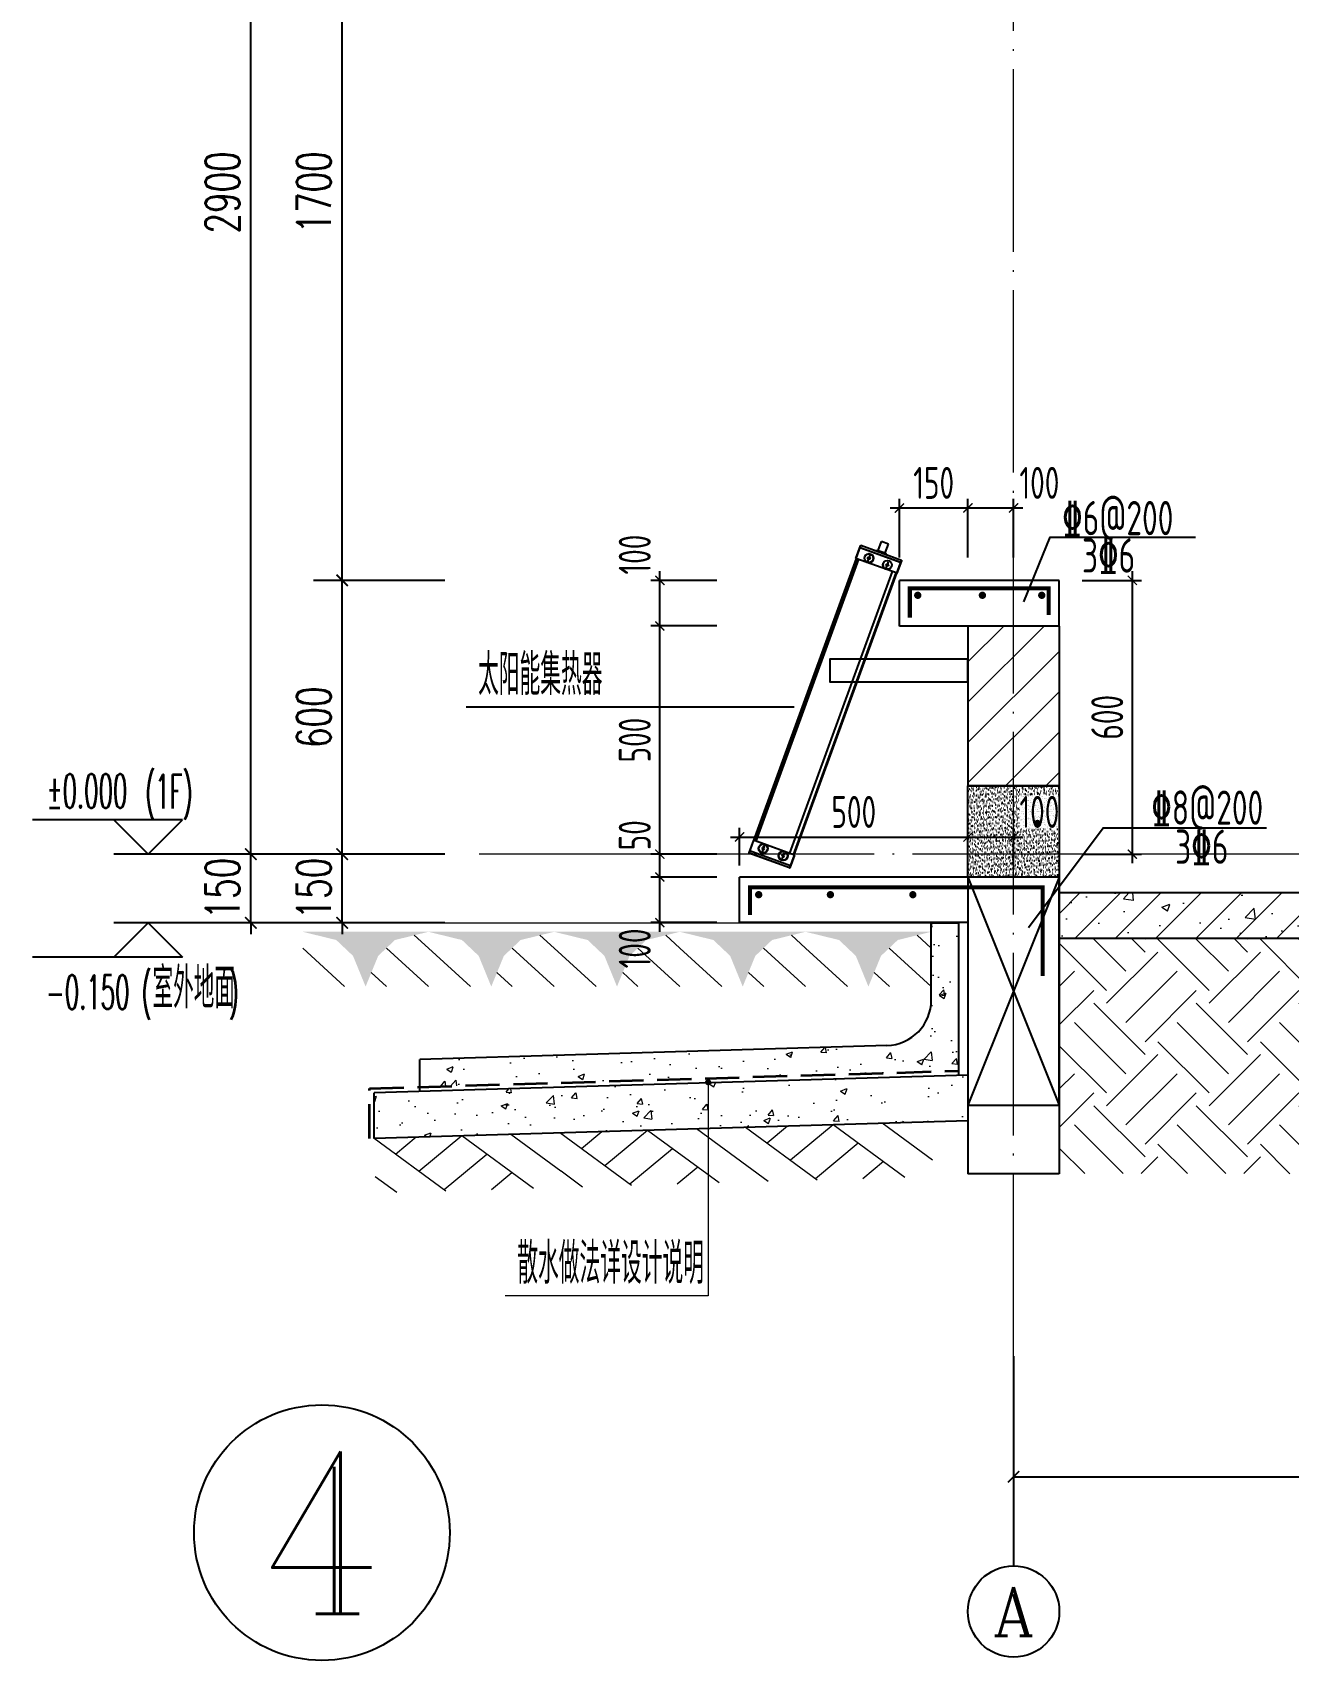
# Model space of a CAD drawing. Extents: x -461650 to 361314, y 245336 to 769729.
# Drawn here: x 240350 to 243100, y 658356 to 661923 of the extents above; entities that cross this region are included whole.
import ezdxf
from ezdxf.enums import TextEntityAlignment as Align

# ---------------------------------------------------------------- set-up
doc = ezdxf.new("R2010")
doc.units = 0
doc.header["$LTSCALE"] = 1000
doc.linetypes.add('DASH', pattern=[0.35, 0.25, -0.1])
doc.linetypes.add('DOTE', pattern=[2.42, 2, -0.2, 0.02, -0.2])
doc.layers.get('0').update_dxf_attribs({"linetype": 'CONTINUOUS'})
doc.layers.get('DEFPOINTS').update_dxf_attribs({"linetype": 'CONTINUOUS'})
for name, color, linetype in [('A-AXIS_TEXT', 7, 'CONTINUOUS'), ('AXIS', 3, 'CONTINUOUS'), ('COLUMN', 4, 'CONTINUOUS'), ('DIM', 2, 'CONTINUOUS'), ('DIM_ELEV', 3, 'CONTINUOUS'), ('DIM_IDEN', 67, 'CONTINUOUS'), ('PUB_DIM', 3, 'CONTINUOUS'), ('PUB_TEXT', 2, 'CONTINUOUS'), ('REIN', 6, 'CONTINUOUS'), ('S-大样-砼线', 7, 'CONTINUOUS'), ('S-引出线', 40, 'CONTINUOUS'), ('TEXT', 2, 'CONTINUOUS'), ('WALL', 5, 'CONTINUOUS'), ('实线层', 7, 'CONTINUOUS'), ('立面-看线', 251, 'CONTINUOUS')]:
    doc.layers.add(name, color=color, linetype=linetype)
for name, color, linetype, lineweight in [('AXIS_TEXT', 7, 'CONTINUOUS', 20), ('DOTE', 19, 'DOTE', 9), ('PUB_HATCH', 8, 'CONTINUOUS', 9), ('填充', 251, 'CONTINUOUS', 5), ('平面-排水沟', 86, 'CONTINUOUS', 15), ('立面-中轮廓线', 30, 'CONTINUOUS', 35), ('粉刷', 251, 'CONTINUOUS', 9)]:
    doc.layers.add(name, color=color, linetype=linetype, lineweight=lineweight)
doc.styles.add('_TCH_AXIS', font='COMPLEX', dxfattribs={"bigfont": 'GBCBIG'})
doc.styles.add('_TCH_DIM', font='SIMPLEX.shx', dxfattribs={"width": 0.7, "bigfont": 'GBCBIG.shx'})
doc.styles.add('_TCH_DIM_T3', font='SIMPLEX', dxfattribs={"width": 0.705882, "bigfont": 'GBCBIG'})
doc.styles.add('COMPLEX', font='COMPLEX')
doc.styles.add('DIM_FONT_T3', font='SIMPLEX', dxfattribs={"width": 0.705882, "bigfont": 'GBCBIG'})
doc.styles.add('TSSD_DIMENSION', font='Tssdeng.shx', dxfattribs={"width": 0.7, "bigfont": 'tssdchn.shx'})
doc.styles.add('TSSD_REIN', font='tssdeng.shx', dxfattribs={"width": 0.7, "height": 300, "bigfont": 'tssdchn.shx'})
doc.styles.add('w', font='tssdeng.shx', dxfattribs={"width": 0.8, "bigfont": 'tssdchn.shx'})
doc.dimstyles.new('_TCH_ARCH&&25', dxfattribs={"dimtxt": 74.375, "dimasz": 25, "dimexe": 62.5, "dimexo": 75, "dimgap": 25, "dimtad": 1, "dimdec": 0, "dimzin": 0, "dimdsep": 46, "dimtxsty": '_TCH_DIM_T3', "dimblk": 'ARCHTICK', "dimcen": 0.09, "dimclrt": 7, "dimazin": 0, "dimtfac": 1, "dimtdec": 0, "dimtix": 1, "dimtmove": 2, "dimatfit": 3, "dimldrblk": 'ARCHTICK', "dimfxl": 0, "dimtolj": 1, "dimtzin": 0, "dimarcsym": 0})
doc.dimstyles.new('TSSD_20_20', dxfattribs={"dimtxt": 60, "dimasz": 20, "dimexe": 20, "dimexo": 50, "dimgap": 20, "dimtad": 1, "dimdec": 0, "dimzin": 0, "dimdsep": 46, "dimtxsty": 'TSSD_DIMENSION', "dimblk": 'ARCHTICK', "dimblk1": 'ARCHTICK', "dimblk2": 'ARCHTICK', "dimcen": 0, "dimdle": 20, "dimclrt": 7, "dimadec": 0, "dimazin": 0, "dimtfac": 1, "dimtdec": 0, "dimtix": 1, "dimtmove": 2, "dimatfit": 3, "dimfxl": 0, "dimtolj": 1, "dimtzin": 0, "dimarcsym": 0})
pattern_1 = [(50, (28072.99, 249033.25), (143.452037, -12.550427), [15, -165]), (355, (28072.99, 249033.25), (-27.750267, 150.438427), [12, -132]), (100.4514, (28084.94, 249032.2), (115.701876, 137.88791), [12.74804, -140.22842]), (46.1842, (28072.99, 249073.25), (213.44821, -33.1038), [22.5, -247.5]), (96.6356, (28090.77, 249070.5), (186.93254, 194.82357), [19.12206, -210.3426]), (351.1842, (28072.99, 249073.25), (186.93239, 194.82372), [18, -198]), (21, (28092.99, 249063.25), (119.38141, -80.52378), [15, -165]), (326, (28092.99, 249063.25), (48.663066, 145.03001), [12, -132]), (71.4514, (28102.93, 249056.54), (168.044526, 64.5061), [12.74804, -140.22842]), (37.5, (28072.986, 249033.25), (2.431971, 66.578771), [0, -130.4, 0, -134, 0, -132.5]), (7.5, (28072.986, 249033.25), (52.613907, 78.882342), [0, -76.4, 0, -127.4, 0, -50.5]), (327.5, (28028.386, 249033.25), (106.764487, -4.510974), [0, -50, 0, -156, 0, -207]), (317.5, (28008.39, 249033.25), (116.637234, 20.020996), [0, -65, 0, -103.6, 0, -147])]

# ---------------------------------------------------------------- blocks, each defined once
blk = doc.blocks.new('A$C01192DFB')
at = {"layer": '实线层', "color": 5}
for p, q in [((-196.4, 238.3), (-189.3, 257.6)), ((-174.3, 252.1), (-189.3, 257.6)), ((-181.3, 232.8), (-174.3, 252.1)), ((-468.5, -396.9), (-243.8, 220.5)), ((-243.5, 220.4), (-468.2, -397)), ((-467.7, -397.2), (-243, 220.2)), ((-240, 219.1), (-464.7, -398.3)), ((-239.5, 218.9), (-464.2, -398.5)), ((-245.2, 221), (-235.1, 248.7)), ((-155, 188.2), (-245.2, 221)), ((-244.8, 220.8), (-234.5, 249)), ((-146.5, 211.5), (-236.8, 244.3)), ((-146.9, 212), (-236.2, 244.4)), ((-235.1, 248.7), (-234.7, 248.5)), ((-145.3, 216.4), (-234.6, 248.9)), ((-145.2, 216.5), (-234.5, 249)), ((-219.7, 220.8), (-218.7, 223.5)), ((-217.8, 218.6), (-219.7, 220.8)), ((-219.4, 214.4), (-214.3, 228.2)), ((-218.7, 223.5), (-215.9, 224)), ((-215, 219.1), (-217.8, 218.6)), ((-215.9, 224), (-214, 221.8)), ((-214, 221.8), (-215, 219.1)), ((-196.4, 238.3), (-203, 237.5)), ((-176.7, 228), (-203, 237.5)), ((-196.4, 238.3), (-181.3, 232.8)), ((-181.3, 232.8), (-176.7, 228)), ((-155.5, 188.3), (-145.2, 216.5)), ((-155, 188.2), (-144.9, 215.9)), ((-144.9, 215.9), (-145.4, 216)), ((-166, 192.2), (-390.7, -425.2)), ((-165.7, 192), (-390.4, -425.3)), ((-381.9, -428.4), (-157.2, 189)), ((-156.8, 188.8), (-381.5, -428.6)), ((-381.1, -428.7), (-156.4, 188.7)), ((-179.3, 206.1), (-178.4, 208.8)), ((-177.5, 203.9), (-179.3, 206.1)), ((-179, 199.7), (-174, 213.5)), ((-178.4, 208.8), (-175.5, 209.3)), ((-174.6, 204.4), (-177.5, 203.9)), ((-175.5, 209.3), (-173.7, 207.1)), ((-173.7, 207.1), (-174.6, 204.4)), ((-469.9, -396.4), (-480, -424.1)), ((-480, -424.1), (-479.6, -424.3)), ((-469.5, -396.6), (-479.7, -424.8)), ((-390.4, -457.1), (-479.7, -424.6)), ((-390.5, -457.2), (-479.7, -424.8)), ((-388.2, -452.5), (-478.4, -419.7)), ((-388.8, -452.7), (-478.1, -420.2)), ((-379.7, -429.2), (-469.9, -396.4)), ((-379.7, -429.2), (-468, -397.1)), ((-450.2, -412.7), (-451.2, -415.4)), ((-451.2, -415.4), (-449.4, -417.6)), ((-445.9, -408), (-450.9, -421.8)), ((-447.4, -412.2), (-450.2, -412.7)), ((-449.4, -417.6), (-446.5, -417.1)), ((-445.5, -414.4), (-447.4, -412.2)), ((-446.5, -417.1), (-445.5, -414.4)), ((-402.2, -423.9), (-407.2, -437.7)), ((-406.6, -428.6), (-407.6, -431.3)), ((-407.6, -431.3), (-405.7, -433.5)), ((-403.7, -428.1), (-406.6, -428.6)), ((-405.7, -433.5), (-402.9, -433)), ((-401.9, -430.3), (-403.7, -428.1)), ((-402.9, -433), (-401.9, -430.3)), ((-380.2, -429.1), (-390.5, -457.2)), ((-389.8, -456.9), (-390.3, -456.8)), ((-379.7, -429.2), (-389.8, -456.9))]:
    blk.add_line(p, q, dxfattribs=at)
for points in [[(-236.8, 244.3), (-236.7, 244.4), (-236.5, 244.5), (-236.4, 244.5), (-236.2, 244.4)], [(-146.5, 211.5), (-146.5, 211.6), (-146.6, 211.7), (-146.7, 211.9), (-146.9, 212)], [(-478.4, -419.7), (-478.4, -419.8), (-478.4, -420), (-478.2, -420.1), (-478.1, -420.2)], [(-388.2, -452.5), (-388.3, -452.6), (-388.4, -452.7), (-388.6, -452.7), (-388.8, -452.7)]]:
    blk.add_lwpolyline(points, dxfattribs=at)
blk.add_lwpolyline([(0, 0), (-302.4, 0), (-302.4, -49.7), (0, -49.7)], close=True, dxfattribs=at)
for centre, radius in [((-216.8, 221.3), 10), ((-216.8, 221.3), 9.5), ((-176.5, 206.6), 10), ((-176.5, 206.6), 9.5), ((-448.4, -414.9), 10), ((-448.4, -414.9), 9.5), ((-404.7, -430.8), 10), ((-404.7, -430.8), 9.5)]:
    blk.add_circle(centre, radius, dxfattribs=at)
for centre, start, end in [((-234.7, 248.5), 70, 160), ((-145.4, 216), 340, 70), ((-479.6, -424.3), 160, 250), ((-390.3, -456.8), 250, 340)]:
    blk.add_arc(centre, 0.5, start, end, dxfattribs=at)
blk = doc.blocks.new('$LINEPAT$素土夯实')
at = {"color": 0}
for p, q in [((0, -210), (210, 0)), ((120, -300), (420, 0)), ((420, 0), (607.5, -187.5)), ((495, -300), (795, 0)), ((615, 0), (705, -90)), ((315, -105), (502.5, -292.5)), ((210, -210), (300, -300)), ((705, -300), (795, -210))]:
    blk.add_line(p, q, dxfattribs=at)
blk = doc.blocks.new('$LinePat$自然土壤')
at = {"color": 0}
for p, q in [((0, -90), (71, -19)), ((0, -300), (210.7, -89.3)), ((420, -300), (630, -90)), ((210, -300), (286.4, -223.6))]:
    blk.add_line(p, q, dxfattribs=at)
for points in [[(0, 0), (630, 0), (168, -45), (462, -45)], [(168, -45), (462, -45), (252, -132), (378, -132)], [(252, -132), (378, -132), (315, -300)]]:
    blk.add_solid(points, dxfattribs=at)
blk = doc.blocks.new('sanshui')
at = {"layer": '粉刷'}
h = blk.add_hatch(dxfattribs=at)
h.set_pattern_fill('混凝土', color=256, scale=20)
h.set_pattern_definition(pattern_1)
edge = h.paths.add_edge_path()
edge.add_line((346317.8, 427329.6), (346257.8, 427329.6))
edge.add_line((346257.8, 427329.6), (346257.8, 427160.3))
edge.add_arc((346157.8, 427160.3), 100, 271.7184, 360, ccw=False)
edge.add_line((346160.8, 427060.3), (345137.8, 427029.6))
edge.add_line((345137.8, 427029.6), (345137.8, 426969.6))
edge.add_line((345137.8, 426969.6), (346317.8, 427005))
edge.add_line((346317.8, 427005), (346317.8, 427329.6))
h = blk.add_hatch(dxfattribs=at)
h.set_pattern_fill('混凝土', color=256, scale=20)
h.set_pattern_definition(pattern_1)
h.paths.add_polyline_path([(346337.8, 426895.6), (346337.8, 426995.6), (345037.8, 426956.6), (345037.8, 426856.6)])
at = {"layer": 'COLUMN'}
for p, q in [((346257.8, 427329.6), (346317.8, 427329.6)), ((346257.8, 427160.3), (346257.8, 427329.6)), ((346317.8, 426995), (346317.8, 427329.6)), ((346160.8, 427060.3), (345137.8, 427029.6)), ((345137.8, 426959.6), (345137.8, 427029.6)), ((346338.1, 426995.6), (345037.8, 426956.6)), ((345037.8, 426856.6), (345037.8, 426956.6)), ((346338.1, 426895.6), (345037.8, 426856.6))]:
    blk.add_line(p, q, dxfattribs=at)
blk.add_arc((346157.8, 427160.3), 100, 271.7184, 0, dxfattribs=at)
at = {"layer": '立面-中轮廓线', "linetype": 'DASH', "ltscale": 0.3}
blk.add_lwpolyline([(345027.8, 426856.6), (345027.8, 426966.3), (346317.8, 427005)], dxfattribs=at)
at = {"layer": '粉刷'}
blk.add_line((344881.5, 427329.6), (346257.8, 427329.6), dxfattribs=at)
at = {"layer": '粉刷', "yscale": 0.4, "zscale": 0.4}
for name, p, xscale, rotation in [('$LinePat$自然土壤', (345156.8, 427309.6), -0.4369306507241237, 359.9999999999903), ('$LinePat$自然土壤', (345432, 427309.6), -0.4369306507241237, 359.9999999999903), ('$LinePat$自然土壤', (345707.3, 427309.6), -0.4369306507241237, 359.9999999999903), ('$LinePat$自然土壤', (345982.6, 427309.6), -0.4369306507241237, 359.9999999999903), ('$LinePat$自然土壤', (346257.8, 427309.6), -0.4369306507241237, 359.9999999999903), ('$LINEPAT$素土夯实', (346257.8, 426893.2), -0.5117605352322558, 1.718358001643932), ('$LINEPAT$素土夯实', (345444.5, 426868.8), -0.5117605352322558, 1.718358001643932), ('$LINEPAT$素土夯实', (345851.2, 426881), -0.5117605352322558, 1.718358001643932)]:
    blk.add_blockref(name, p, dxfattribs=dict(at, xscale=xscale, rotation=rotation))
blk = doc.blocks.new('_ArchTick')
at = {"color": 0, "linetype": 'ByBlock', "const_width": 0.15}
blk.add_lwpolyline([(-0.5, -0.5), (0.5, 0.5)], dxfattribs=at)
blk = doc.blocks.new('*D1134')
at = {"layer": 'DEFPOINTS', "color": 0}
for p in [(242598.5, 660723), (242758.5, 660723), (242598.5, 660123)]:
    blk.add_point(p, dxfattribs=at)
at = {"layer": 'DIM', "color": 0, "lineweight": -2}
for p, q in [((242758.5, 660103), (242758.5, 660743)), ((242648.5, 660723), (242778.5, 660723)), ((242648.5, 660123), (242778.5, 660123))]:
    blk.add_line(p, q, dxfattribs=at)
at = {"layer": 'DIM', "color": 0, "lineweight": -2, "xscale": 20, "yscale": 20, "zscale": 20}
for p, rotation in [((242758.5, 660723), 90), ((242758.5, 660123), 270)]:
    blk.add_blockref('_ArchTick', p, dxfattribs=dict(at, rotation=rotation))
at = {"layer": 'DIM', "color": 7, "insert": (242703.5, 660423), "char_height": 70, "attachment_point": 5, "rotation": 90, "style": 'TSSD_DIMENSION'}
blk.add_mtext('\\A1;600', dxfattribs=at)
blk = doc.blocks.new('*D1135')
at = {"layer": 'DEFPOINTS', "color": 0}
for p in [(242398.6, 660160.6), (241898.5, 660048), (242398.6, 660048)]:
    blk.add_point(p, dxfattribs=at)
at = {"layer": 'DIM', "color": 0, "lineweight": -2}
for p, q in [((241898.5, 660098), (241898.5, 660180.6)), ((242398.6, 660098), (242398.6, 660180.6)), ((241878.5, 660160.6), (242418.6, 660160.6))]:
    blk.add_line(p, q, dxfattribs=at)
at = {"layer": 'DIM', "color": 0, "lineweight": -2, "xscale": 20, "yscale": 20, "zscale": 20, "rotation": 180}
blk.add_blockref('_ArchTick', (241898.5, 660160.6), dxfattribs=at)
at = {"layer": 'DIM', "color": 0, "lineweight": -2, "xscale": 20, "yscale": 20, "zscale": 20}
blk.add_blockref('_ArchTick', (242398.6, 660160.6), dxfattribs=at)
at = {"layer": 'DIM', "color": 7, "insert": (242148.5, 660215.6), "char_height": 70, "attachment_point": 5, "style": 'TSSD_DIMENSION'}
blk.add_mtext('\\A1;500', dxfattribs=at)
blk = doc.blocks.new('*D1136')
at = {"layer": 'DEFPOINTS', "color": 0}
for p in [(242498.6, 660160.6), (242398.6, 660048), (242498.6, 660048)]:
    blk.add_point(p, dxfattribs=at)
at = {"layer": 'DIM', "color": 0, "lineweight": -2}
for p, q in [((242398.6, 660098), (242398.6, 660180.6)), ((242498.6, 660098), (242498.6, 660180.6)), ((242378.6, 660160.6), (242518.6, 660160.6))]:
    blk.add_line(p, q, dxfattribs=at)
at = {"layer": 'DIM', "color": 0, "lineweight": -2, "xscale": 20, "yscale": 20, "zscale": 20, "rotation": 180}
blk.add_blockref('_ArchTick', (242398.6, 660160.6), dxfattribs=at)
at = {"layer": 'DIM', "color": 0, "lineweight": -2, "xscale": 20, "yscale": 20, "zscale": 20}
blk.add_blockref('_ArchTick', (242498.6, 660160.6), dxfattribs=at)
at = {"layer": 'DIM', "color": 7, "insert": (242555, 660215.6), "char_height": 70, "attachment_point": 5, "style": 'TSSD_DIMENSION'}
blk.add_mtext('\\A1;100', dxfattribs=at)
blk = doc.blocks.new('*D1138')
at = {"layer": 'DEFPOINTS', "color": 0}
for p in [(242398.5, 660881.6), (242248.5, 660723), (242398.5, 660723)]:
    blk.add_point(p, dxfattribs=at)
at = {"layer": 'DIM', "color": 0, "lineweight": -2}
for p, q in [((242228.5, 660881.6), (242418.5, 660881.6)), ((242248.5, 660773), (242248.5, 660901.6)), ((242398.5, 660773), (242398.5, 660901.6))]:
    blk.add_line(p, q, dxfattribs=at)
at = {"layer": 'DIM', "color": 0, "lineweight": -2, "xscale": 20, "yscale": 20, "zscale": 20, "rotation": 180}
blk.add_blockref('_ArchTick', (242248.5, 660881.6), dxfattribs=at)
at = {"layer": 'DIM', "color": 0, "lineweight": -2, "xscale": 20, "yscale": 20, "zscale": 20}
blk.add_blockref('_ArchTick', (242398.5, 660881.6), dxfattribs=at)
at = {"layer": 'DIM', "color": 7, "insert": (242323.5, 660936.6), "char_height": 70, "attachment_point": 5, "style": 'TSSD_DIMENSION'}
blk.add_mtext('\\A1;150', dxfattribs=at)
blk = doc.blocks.new('*D1139')
at = {"layer": 'DEFPOINTS', "color": 0}
for p in [(242498.5, 660881.6), (242398.5, 660723), (242498.5, 660723)]:
    blk.add_point(p, dxfattribs=at)
at = {"layer": 'DIM', "color": 0, "lineweight": -2}
for p, q in [((242378.5, 660881.6), (242518.5, 660881.6)), ((242398.5, 660773), (242398.5, 660901.6)), ((242498.5, 660773), (242498.5, 660901.6))]:
    blk.add_line(p, q, dxfattribs=at)
at = {"layer": 'DIM', "color": 0, "lineweight": -2, "xscale": 20, "yscale": 20, "zscale": 20, "rotation": 180}
blk.add_blockref('_ArchTick', (242398.5, 660881.6), dxfattribs=at)
at = {"layer": 'DIM', "color": 0, "lineweight": -2, "xscale": 20, "yscale": 20, "zscale": 20}
blk.add_blockref('_ArchTick', (242498.5, 660881.6), dxfattribs=at)
at = {"layer": 'DIM', "color": 7, "insert": (242555, 660936.6), "char_height": 70, "attachment_point": 5, "style": 'TSSD_DIMENSION'}
blk.add_mtext('\\A1;100', dxfattribs=at)
blk = doc.blocks.new('*D1140')
at = {"layer": 'DEFPOINTS', "color": 0}
for p in [(241723.9, 660723), (241898.5, 660723), (241898.5, 660623)]:
    blk.add_point(p, dxfattribs=at)
at = {"layer": 'DIM', "color": 0, "lineweight": -2}
for p, q in [((241723.9, 660603), (241723.9, 660743)), ((241848.5, 660723), (241703.9, 660723)), ((241848.5, 660623), (241703.9, 660623))]:
    blk.add_line(p, q, dxfattribs=at)
at = {"layer": 'DIM', "color": 0, "lineweight": -2, "xscale": 20, "yscale": 20, "zscale": 20}
for p, rotation in [((241723.9, 660723), 90), ((241723.9, 660623), 270)]:
    blk.add_blockref('_ArchTick', p, dxfattribs=dict(at, rotation=rotation))
at = {"layer": 'DIM', "color": 7, "insert": (241668.9, 660779.4), "char_height": 70, "attachment_point": 5, "rotation": 90, "style": 'TSSD_DIMENSION'}
blk.add_mtext('\\A1;100', dxfattribs=at)
blk = doc.blocks.new('*D1141')
at = {"layer": 'DEFPOINTS', "color": 0}
for p in [(241723.9, 660623), (241898.5, 660623), (241898.5, 660123)]:
    blk.add_point(p, dxfattribs=at)
at = {"layer": 'DIM', "color": 0, "lineweight": -2}
for p, q in [((241723.9, 660103), (241723.9, 660643)), ((241848.5, 660623), (241703.9, 660623)), ((241848.5, 660123), (241703.9, 660123))]:
    blk.add_line(p, q, dxfattribs=at)
at = {"layer": 'DIM', "color": 0, "lineweight": -2, "xscale": 20, "yscale": 20, "zscale": 20}
for p, rotation in [((241723.9, 660623), 90), ((241723.9, 660123), 270)]:
    blk.add_blockref('_ArchTick', p, dxfattribs=dict(at, rotation=rotation))
at = {"layer": 'DIM', "color": 7, "insert": (241668.9, 660373), "char_height": 70, "attachment_point": 5, "rotation": 90, "style": 'TSSD_DIMENSION'}
blk.add_mtext('\\A1;500', dxfattribs=at)
blk = doc.blocks.new('*D1142')
at = {"layer": 'DEFPOINTS', "color": 0}
for p in [(241723.9, 660123), (241898.5, 660123), (241898.5, 660073)]:
    blk.add_point(p, dxfattribs=at)
at = {"layer": 'DIM', "color": 0, "lineweight": -2}
for p, q in [((241723.9, 660053), (241723.9, 660143)), ((241848.5, 660123), (241703.9, 660123)), ((241848.5, 660073), (241703.9, 660073))]:
    blk.add_line(p, q, dxfattribs=at)
at = {"layer": 'DIM', "color": 0, "lineweight": -2, "xscale": 20, "yscale": 20, "zscale": 20}
for p, rotation in [((241723.9, 660123), 90), ((241723.9, 660073), 270)]:
    blk.add_blockref('_ArchTick', p, dxfattribs=dict(at, rotation=rotation))
at = {"layer": 'DIM', "color": 7, "insert": (241668.9, 660164.4), "char_height": 70, "attachment_point": 5, "rotation": 90, "style": 'TSSD_DIMENSION'}
blk.add_mtext('\\A1;50', dxfattribs=at)
blk = doc.blocks.new('*D1143')
at = {"layer": 'DEFPOINTS', "color": 0}
for p in [(241723.9, 660073), (241898.5, 660073), (241898.5, 659973)]:
    blk.add_point(p, dxfattribs=at)
at = {"layer": 'DIM', "color": 0, "lineweight": -2}
for p, q in [((241723.9, 659953), (241723.9, 660093)), ((241848.5, 660073), (241703.9, 660073)), ((241848.5, 659973), (241703.9, 659973))]:
    blk.add_line(p, q, dxfattribs=at)
at = {"layer": 'DIM', "color": 0, "lineweight": -2, "xscale": 20, "yscale": 20, "zscale": 20}
for p, rotation in [((241723.9, 660073), 90), ((241723.9, 659973), 270)]:
    blk.add_blockref('_ArchTick', p, dxfattribs=dict(at, rotation=rotation))
at = {"layer": 'DIM', "color": 7, "insert": (241668.9, 659916.5), "char_height": 70, "attachment_point": 5, "rotation": 90, "style": 'TSSD_DIMENSION'}
blk.add_mtext('\\A1;100', dxfattribs=at)
blk = doc.blocks.new('*D1191')
at = {"layer": 'AXIS', "color": 0, "lineweight": -2}
for p, q in [((242498.5, 658948), (242498.5, 658696.4)), ((244298.5, 658948), (244298.5, 658696.4)), ((242498.5, 658758.9), (244298.5, 658758.9))]:
    blk.add_line(p, q, dxfattribs=at)
at = {"layer": 'DEFPOINTS', "color": 0}
for p in [(242498.5, 659023), (244298.5, 659023), (244298.5, 658758.9)]:
    blk.add_point(p, dxfattribs=at)
at = {"layer": 'AXIS', "color": 0, "lineweight": -2, "xscale": 25, "yscale": 25, "zscale": 25, "rotation": 180}
blk.add_blockref('_ArchTick', (242498.5, 658758.9), dxfattribs=at)
at = {"layer": 'AXIS', "color": 0, "lineweight": -2, "xscale": 25, "yscale": 25, "zscale": 25}
blk.add_blockref('_ArchTick', (244298.5, 658758.9), dxfattribs=at)
at = {"layer": 'AXIS', "color": 7, "insert": (243398.5, 658821.1), "char_height": 74.38, "attachment_point": 5, "style": '_TCH_DIM_T3'}
blk.add_mtext('\\A1;1800', dxfattribs=at)
blk = doc.blocks.new('*D1195')
at = {"layer": 'DEFPOINTS', "color": 0}
for p in [(241028.3, 660123), (241328.3, 660123), (241328.3, 659972.5)]:
    blk.add_point(p, dxfattribs=at)
at = {"layer": 'PUB_DIM', "color": 0, "lineweight": -2}
for p, q in [((241028.3, 660123), (241028.3, 660148)), ((241253.3, 660123), (240965.8, 660123)), ((241028.3, 659972.5), (241028.3, 660123)), ((241253.3, 659972.5), (240965.8, 659972.5)), ((241028.3, 659972.5), (241028.3, 659947.5))]:
    blk.add_line(p, q, dxfattribs=at)
at = {"layer": 'PUB_DIM', "color": 0, "lineweight": -2, "xscale": 25, "yscale": 25, "zscale": 25}
for p, rotation in [((241028.3, 660123), 270), ((241028.3, 659972.5), 90)]:
    blk.add_blockref('_ArchTick', p, dxfattribs=dict(at, rotation=rotation))
at = {"layer": 'PUB_DIM', "color": 7, "insert": (240966.2, 660047.7), "char_height": 74.38, "attachment_point": 5, "rotation": 90, "style": '_TCH_DIM_T3'}
blk.add_mtext('\\A1;150', dxfattribs=at)
blk = doc.blocks.new('*D1196')
at = {"layer": 'DEFPOINTS', "color": 0}
for p in [(241028.3, 660723), (241328.3, 660723), (241328.3, 660123)]:
    blk.add_point(p, dxfattribs=at)
at = {"layer": 'PUB_DIM', "color": 0, "lineweight": -2}
for p, q in [((241253.3, 660723), (240965.8, 660723)), ((241028.3, 660123), (241028.3, 660723)), ((241253.3, 660123), (240965.8, 660123))]:
    blk.add_line(p, q, dxfattribs=at)
at = {"layer": 'PUB_DIM', "color": 0, "lineweight": -2, "xscale": 25, "yscale": 25, "zscale": 25}
for p, rotation in [((241028.3, 660723), 90), ((241028.3, 660123), 270)]:
    blk.add_blockref('_ArchTick', p, dxfattribs=dict(at, rotation=rotation))
at = {"layer": 'PUB_DIM', "color": 7, "insert": (240966.2, 660423), "char_height": 74.38, "attachment_point": 5, "rotation": 90, "style": '_TCH_DIM_T3'}
blk.add_mtext('\\A1;600', dxfattribs=at)
blk = doc.blocks.new('*D1197')
at = {"layer": 'DEFPOINTS', "color": 0}
for p in [(241028.3, 662423), (241328.3, 662423), (241328.3, 660723)]:
    blk.add_point(p, dxfattribs=at)
at = {"layer": 'PUB_DIM', "color": 0, "lineweight": -2}
for p, q in [((241253.3, 662423), (240965.8, 662423)), ((241028.3, 660723), (241028.3, 662423)), ((241253.3, 660723), (240965.8, 660723))]:
    blk.add_line(p, q, dxfattribs=at)
at = {"layer": 'PUB_DIM', "color": 0, "lineweight": -2, "xscale": 25, "yscale": 25, "zscale": 25}
for p, rotation in [((241028.3, 662423), 90), ((241028.3, 660723), 270)]:
    blk.add_blockref('_ArchTick', p, dxfattribs=dict(at, rotation=rotation))
at = {"layer": 'PUB_DIM', "color": 7, "insert": (240966.2, 661573), "char_height": 74.38, "attachment_point": 5, "rotation": 90, "style": '_TCH_DIM_T3'}
blk.add_mtext('\\A1;1700', dxfattribs=at)
blk = doc.blocks.new('*D1215')
at = {"layer": 'DEFPOINTS', "color": 0}
for p in [(240828.3, 660123), (241328.3, 660123), (241328.3, 659972.5)]:
    blk.add_point(p, dxfattribs=at)
at = {"layer": 'PUB_DIM', "color": 0, "lineweight": -2}
for p, q in [((240828.3, 660123), (240828.3, 660148)), ((241253.3, 660123), (240765.8, 660123)), ((240828.3, 659972.5), (240828.3, 660123)), ((241253.3, 659972.5), (240765.8, 659972.5)), ((240828.3, 659972.5), (240828.3, 659947.5))]:
    blk.add_line(p, q, dxfattribs=at)
at = {"layer": 'PUB_DIM', "color": 0, "lineweight": -2, "xscale": 25, "yscale": 25, "zscale": 25}
for p, rotation in [((240828.3, 660123), 270), ((240828.3, 659972.5), 90)]:
    blk.add_blockref('_ArchTick', p, dxfattribs=dict(at, rotation=rotation))
at = {"layer": 'PUB_DIM', "color": 7, "insert": (240766.2, 660047.7), "char_height": 74.38, "attachment_point": 5, "rotation": 90, "style": '_TCH_DIM_T3'}
blk.add_mtext('\\A1;150', dxfattribs=at)
blk = doc.blocks.new('*D1216')
at = {"layer": 'DEFPOINTS', "color": 0}
for p in [(240828.3, 663023), (241328.3, 663023), (241328.3, 660123)]:
    blk.add_point(p, dxfattribs=at)
at = {"layer": 'PUB_DIM', "color": 0, "lineweight": -2}
for p, q in [((241253.3, 663023), (240765.8, 663023)), ((240828.3, 660123), (240828.3, 663023)), ((241253.3, 660123), (240765.8, 660123))]:
    blk.add_line(p, q, dxfattribs=at)
at = {"layer": 'PUB_DIM', "color": 0, "lineweight": -2, "xscale": 25, "yscale": 25, "zscale": 25}
for p, rotation in [((240828.3, 663023), 90), ((240828.3, 660123), 270)]:
    blk.add_blockref('_ArchTick', p, dxfattribs=dict(at, rotation=rotation))
at = {"layer": 'PUB_DIM', "color": 7, "insert": (240766.2, 661573), "char_height": 74.38, "attachment_point": 5, "rotation": 90, "style": '_TCH_DIM_T3'}
blk.add_mtext('\\A1;2900', dxfattribs=at)
blk = doc.blocks.new('_AXISO')
blk.add_circle((0, 0), 0.5)
at = {"layer": 'A-AXIS_TEXT', "style": 'COMPLEX', "width": 1.041667}
blk.add_attdef('A', text='', height=0.56, dxfattribs=at).set_placement((-0.25, -0.28), (0.25, -0.28), align=Align.FIT)
blk = doc.blocks.new('20210809.02270547')
at = {"layer": 'REIN', "const_width": 9}
for points in [[(87504.6, 67366.4), (87504.6, 67430.2), (87808.5, 67430.2), (87808.5, 67372.2)], [(87154.5, 66714.5), (87154.5, 66775.2), (87795.6, 66775.2), (87795.6, 66580.9)]]:
    blk.add_lwpolyline(points, dxfattribs=at)
at = {"layer": 'REIN', "const_width": 8}
for points in [[(87518.1, 67415.1, 1), (87526.1, 67415.1, 1)], [(87659.6, 67415.1, 1), (87667.6, 67415.1, 1)], [(87789.6, 67415.1, 1), (87797.6, 67415.1, 1)], [(87169.8, 66759.1, 1), (87177.8, 66759.1, 1)], [(87326.8, 66759.1, 1), (87334.8, 66759.1, 1)], [(87507.3, 66759.1, 1), (87515.3, 66759.1, 1)]]:
    blk.add_lwpolyline(points, format="xyb", close=True, dxfattribs=at)
at = {"layer": 'S-引出线'}
for points in [[(87754.1, 67400.8), (87812.1, 67542.4), (88130.6, 67542.4)], [(87764.3, 66687.5), (87928, 66905.4), (88285.7, 66905.4)]]:
    blk.add_lwpolyline(points, dxfattribs=at)
at = {"layer": 'TEXT', "width": 0.7}
for s, style, p in [('%%1326@200', 'w', (87838.3, 67546.8)), ('3%%1326', 'w', (87881.7, 67464.8)), ('%%1328@200', 'TSSD_REIN', (88033.4, 66912.4)), ('3%%1326', 'TSSD_REIN', (88085.7, 66826.7))]:
    blk.add_text(s, height=75, rotation=0, dxfattribs=dict(at, style=style)).set_placement(p)
blk = doc.blocks.new('20210809.03232467')
at = {"layer": 'S-大样-砼线'}
for p, q in [((87154.5, 67080.9), (87354.5, 66580.9)), ((87354.5, 67080.9), (87154.5, 66580.9))]:
    blk.add_line(p, q, dxfattribs=at)
blk.add_lwpolyline([(87354.5, 67080.9), (87154.5, 67080.9), (87154.5, 66580.9), (87354.5, 66580.9)], close=True, dxfattribs=at)

msp = doc.modelspace()

# ---------------------------------------------------------------- hatches: boundary and pattern name
at = {"layer": 'PUB_HATCH'}
h = msp.add_hatch(dxfattribs=at)
h.set_pattern_fill('普通砖', color=256, scale=25, style=0)
h.set_pattern_definition([(45, (-737876.647, 828610.89), (-44.1941915, 44.1941915), [])])
h.paths.add_polyline_path([(242598.53, 660622.98), (242398.53, 660622.98), (242398.53, 660272.98), (242598.53, 660272.98)])
h = msp.add_hatch(dxfattribs=at)
h.set_pattern_fill('钢筋混凝土', color=256, scale=25, style=0)
h.set_pattern_definition([(45, (-737876.647, 828566.014), (-44.194174, 44.194174), []), (50, (-737876.65, 828566.01), (179.315046, -15.688034), [18.75, -206.25]), (355, (-737876.65, 828566.01), (-34.687833, 188.048033), [15, -165]), (100.4514, (-737861.7, 828564.7), (144.627345, 172.359886), [15.935047, -175.285528]), (46.1842, (-737876.65, 828616.01), (266.81026, -41.379754), [28.125, -309.375]), (96.6356, (-737854.4, 828612.57), (233.665676, 243.52947), [23.90257, -262.92825]), (351.1842, (-737876.65, 828616.01), (233.66549, 243.52965), [22.5, -247.5]), (21, (-737851.65, 828603.51), (149.226763, -100.654723), [18.75, -206.25]), (326, (-737851.65, 828603.51), (60.828833, 181.28751), [15, -165]), (71.4514, (-737839.21, 828595.13), (210.055657, 80.632624), [15.935047, -175.285528]), (37.5, (-737876.647, 828566.014), (3.039964, 83.2234635), [0, -163, 0, -167.5, 0, -165.625]), (7.5, (-737876.65, 828566.01), (65.767384, 98.602928), [0, -95.5, 0, -159.25, 0, -63.125]), (327.5, (-737932.397, 828566.014), (133.455609, -5.638718), [0, -62.5, 0, -195, 0, -258.75]), (317.5, (-737957.4, 828566.01), (145.796542, 25.026246), [0, -81.25, 0, -129.5, 0, -183.75])])
h.paths.add_polyline_path([(244265.2, 660004.65), (244198.53, 660037.98), (242598.53, 660037.98), (242598.53, 659937.98), (244198.53, 659937.98)])
at = {"layer": '填充'}
h = msp.add_hatch(dxfattribs=at)
h.set_pattern_fill('EARTH', color=250, scale=50, angle=45, style=0)
h.set_pattern_definition([(45, (-622910.54, 786109.06), (0, 224.506403), [158.75, -158.75]), (45, (-622952.64, 786151.16), (0, 224.506403), [158.75, -158.75]), (45, (-622994.73, 786193.25), (0, 224.506403), [158.75, -158.75]), (135, (-622994.73, 786221.32), (-224.506403, 0), [158.75, -158.75]), (135, (-622952.64, 786263.41), (-224.506403, 0), [158.75, -158.75]), (135, (-622910.54, 786305.5), (-224.506403, 0), [158.75, -158.75])])
h.paths.add_polyline_path([(242598.53, 659423), (244198.53, 659422.96), (244198.53, 659937.97), (242598.53, 659937.99)])
at = {"layer": '立面-看线'}
h = msp.add_hatch(dxfattribs=at)
h.set_pattern_fill('碎沙', color=256, scale=4)
h.set_pattern_definition([(37.5, (-558654.705, 274711.03), (-0.32000626, 9.78826475), [0, -7.7216, 0, -8.636, 0, -8.255]), (7.5, (-558654.705, 274711.03), (8.99046566, 14.33650201), [0, -4.1656, 0, -6.9596, 0, -2.667]), (327.5, (-558660.9535, 274711.03), (15.819847405, 0.02874369), [0, -2.54, 0, -9.144, 0, -11.938]), (317.5, (-558660.954, 274711.03), (15.27112905, 4.45858647), [0, -1.27, 0, -5.9944, 0, -6.858])])
h.paths.add_polyline_path([(242398.53, 660072.98), (242598.53, 660072.98), (242598.53, 660272.98), (242398.53, 660272.98)])

# ---------------------------------------------------------------- linework, layer by layer
at = {"layer": 'AXIS'}
msp.add_line((242498.5, 659022.98), (242498.5, 658563.59), dxfattribs=at)
at = {"layer": 'AXIS', "color": 6}
msp.add_circle((240983.92, 658636.4), 280, dxfattribs=at)
at = {"layer": 'DIM_ELEV'}
for p, q in [((240678.34, 660197.98), (240350.34, 660197.98)), ((240603.34, 660122.98), (240528.34, 660197.98)), ((240603.34, 660122.98), (240678.34, 660197.98)), ((241028.34, 660122.98), (240528.34, 660122.98)), ((240603.34, 659972.51), (240528.34, 659897.51)), ((241028.34, 659972.51), (240528.34, 659972.51)), ((240603.34, 659972.51), (240678.34, 659897.51)), ((240678.34, 659897.51), (240350.34, 659897.51))]:
    msp.add_line(p, q, dxfattribs=at)
at = {"layer": 'DIM_IDEN'}
for p, q in [((241837.06, 660445.47), (241299.62, 660445.47)), ((242018.14, 660445.47), (241837.06, 660445.47))]:
    msp.add_line(p, q, dxfattribs=at)
at = {"layer": 'DIM_IDEN', "const_width": 8.33}
msp.add_lwpolyline([(242546.81, 660190, 1), (242555.14, 660190, 1)], format="xyb", close=True, dxfattribs=at)
at = {"layer": 'DOTE', "color": 1, "linetype": 'DOTE', "ltscale": 0.2}
for p, q in [((242498.53, 659022.98), (242498.53, 678622.98)), ((245097.06, 660122.98), (241328.34, 660122.98))]:
    msp.add_line(p, q, dxfattribs=at)
at = {"layer": 'WALL'}
for p, q in [((242598.53, 660722.98), (242248.53, 660722.98)), ((242248.53, 660622.98), (242248.53, 660722.98)), ((242598.53, 660622.98), (242598.53, 660722.98)), ((242598.53, 660622.98), (242248.53, 660622.98)), ((242398.53, 660622.98), (242398.53, 660272.98)), ((242598.53, 660622.98), (242598.53, 660272.98)), ((242598.53, 660272.98), (242398.53, 660272.98)), ((242598.53, 660072.98), (241898.53, 660072.98)), ((241898.53, 659972.98), (241898.53, 660072.98)), ((242598.53, 660072.98), (242598.53, 659422.98)), ((244198.53, 660037.98), (242598.53, 660037.98)), ((242598.53, 659937.98), (242598.53, 660037.98)), ((242398.53, 659972.98), (241898.53, 659972.98)), ((242398.53, 659972.98), (242398.53, 659422.98)), ((244198.53, 659937.98), (242598.53, 659937.98)), ((242598.53, 659422.98), (242398.53, 659422.98))]:
    msp.add_line(p, q, dxfattribs=at)
msp.add_lwpolyline([(242398.53, 660272.98), (242598.53, 660272.98), (242598.53, 660072.98), (242398.53, 660072.98)], close=True, dxfattribs=at)
at = {"layer": '平面-排水沟'}
for p, q in [((241829.52, 659623.39), (241829.52, 659155.55)), ((241829.52, 659155.55), (241385.39, 659155.55))]:
    msp.add_line(p, q, dxfattribs=at)
at = {"layer": '平面-排水沟', "const_width": 6.67}
msp.add_lwpolyline([(241829.52, 659626.72, 1), (241829.52, 659620.06, 1)], format="xyb", close=True, dxfattribs=at)

# ---------------------------------------------------------------- block references
for name, p in [('A$C01192DFB', (242398.53, 660550.23)), ('sanshui', (-103939.59, 232643.35))]:
    msp.add_blockref(name, p)
at = {"layer": 'AXIS'}
ref = msp.add_blockref('_AXISO', (242498.5, 658463.59), dxfattribs=dict(at, xscale=200, yscale=200, zscale=200))
ref.add_attrib('A', 'A', dxfattribs={"layer": 'AXIS_TEXT', "height": 106.3, "style": '_TCH_AXIS'}).set_placement((242452.95, 658410.44), (242544.06, 658410.44), align=Align.FIT)
at = {"layer": 'REIN'}
msp.add_blockref('20210809.02270547', (154766.56, 593275.18), dxfattribs=at)
at = {"layer": '立面-看线'}
msp.add_blockref('20210809.03232467', (155244.02, 592992.04), dxfattribs=at)

# ---------------------------------------------------------------- texts
at = {"layer": 'AXIS_TEXT', "color": 6, "style": '_TCH_AXIS'}
msp.add_text('4', height=356.35, dxfattribs=at).set_placement((240848.17, 658458.23), (241119.68, 658458.23), align=Align.FIT)
at = {"layer": 'PUB_TEXT'}
for s, height, style, width, p in [('太阳能集热器', 89.362, 'DIM_FONT_T3', 0.705882, (241325.87, 660471.72)), ('(1F)', 74.375, '_TCH_DIM', 0.494118, (240596.72, 660223.01)), ('%%P0.000', 74.375, '_TCH_DIM', 0.494118, (240381.34, 660224.23)), ('室外地面', 89.362, '_TCH_DIM', 0.7, (240613.17, 659784.99)), ('-0.150', 74.375, '_TCH_DIM', 0.494118, (240379.94, 659783.76)), ('(', 74.38, '_TCH_DIM', 0.494118, (240588.67, 659784.99)), (')', 74.38, '_TCH_DIM', 0.494118, (240779.97, 659784.99)), ('散水做法详设计说明', 89.362, 'DIM_FONT_T3', 0.705882, (241411.64, 659181.8))]:
    msp.add_text(s, height=height, dxfattribs=dict(at, style=style, width=width)).set_placement(p)

# ---------------------------------------------------------------- dimensions: what is measured, and where the dimension line sits
at = {"layer": 'AXIS'}
dim = msp.add_aligned_dim(p1=(242498.53, 659022.98), p2=(244298.53, 659022.98), distance=-264.03, dimstyle='_TCH_ARCH&&25', dxfattribs=at)
dim.commit()
dim.dimension.update_dxf_attribs({"geometry": '*D1191', "text_midpoint": (243398.53, 658821.13)})
at = {"layer": 'DIM'}
for p1, p2, distance, picture, middle in [((242248.53, 660722.98), (242398.53, 660722.98), 158.59, '*D1138', (242323.53, 660936.57)), ((242598.53, 660122.98), (242598.53, 660723.02), -160, '*D1134', (242703.53, 660423)), ((241898.53, 660122.98), (241898.53, 660622.98), 174.61, '*D1141', (241668.92, 660372.98)), ((241898.53, 660047.98), (242398.56, 660047.98), 112.61, '*D1135', (242148.55, 660215.59))]:
    dim = msp.add_aligned_dim(p1=p1, p2=p2, distance=distance, dimstyle='TSSD_20_20', override={"dimtxt": 70}, dxfattribs=at)
    dim.commit()
    dim.dimension.update_dxf_attribs({"geometry": picture, "text_midpoint": middle})
for base, p1, p2, angle, picture, middle in [((242498.53, 660881.57), (242398.53, 660722.98), (242498.53, 660722.98), 360, '*D1139', (242554.98, 660936.57)), ((241723.92, 660722.98), (241898.53, 660622.98), (241898.53, 660722.98), 90, '*D1140', (241668.92, 660779.43)), ((242498.56, 660160.59), (242398.56, 660047.98), (242498.56, 660047.98), 0, '*D1136', (242555.01, 660215.59)), ((241723.92, 660122.98), (241898.53, 660072.98), (241898.53, 660122.98), 90, '*D1142', (241668.92, 660164.35)), ((241723.92, 660072.98), (241898.53, 659972.98), (241898.53, 660072.98), 90, '*D1143', (241668.92, 659916.53))]:
    dim = msp.add_linear_dim(base=base, p1=p1, p2=p2, angle=angle, dimstyle='TSSD_20_20', override={"dimtxt": 70}, dxfattribs=at)
    dim.commit()
    dim.dimension.update_dxf_attribs({"geometry": picture, "text_midpoint": middle, "dimtype": 161})
at = {"layer": 'PUB_DIM'}
for p1, p2, distance, picture, middle in [((241328.34, 660122.98), (241328.34, 663022.98), 500, '*D1216', (240766.15, 661572.98)), ((241328.34, 660722.98), (241328.34, 662422.98), 300, '*D1197', (240966.15, 661572.98)), ((241328.34, 660122.98), (241328.34, 660722.98), 300, '*D1196', (240966.15, 660422.98)), ((241328.34, 659972.51), (241328.34, 660122.98), 500, '*D1215', (240766.15, 660047.75)), ((241328.34, 659972.51), (241328.34, 660122.98), 300, '*D1195', (240966.15, 660047.75))]:
    dim = msp.add_aligned_dim(p1=p1, p2=p2, distance=distance, dimstyle='_TCH_ARCH&&25', dxfattribs=at)
    dim.commit()
    dim.dimension.update_dxf_attribs({"geometry": picture, "text_midpoint": middle})

doc.saveas('drawing.dxf')
